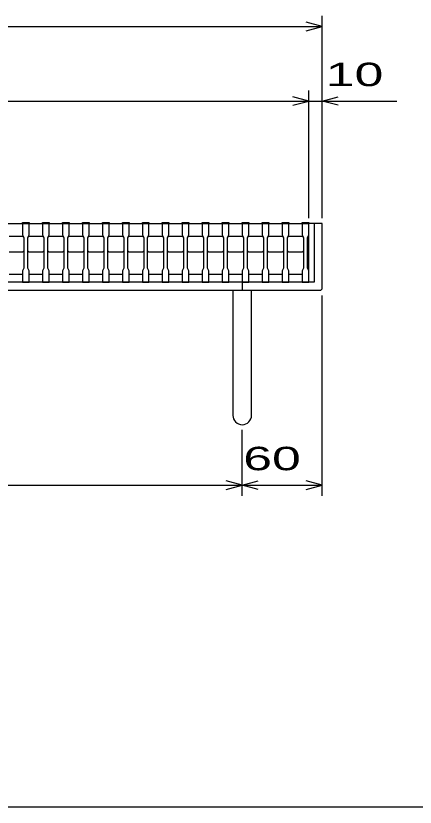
# Model space of a CAD drawing. Units: millimetres, scale not verified. Extents: x -1456 to 1385, y -1026 to 843.
# Drawn here: x -707 to -407, y -917 to -323 of the extents above; entities that cross this region are included whole.
import ezdxf
from ezdxf.enums import TextEntityAlignment as Align

# ---------------------------------------------------------------- set-up
doc = ezdxf.new("R2010")
doc.units = ezdxf.units.MM
doc.header["$LTSCALE"] = 8
for name, color, linetype, lineweight in [('0_2', 150, 'Continuous', 25), ('16', 3, 'Continuous', 25), ('19', 6, 'Continuous', 25), ('22', 4, 'Continuous', 25)]:
    doc.layers.add(name, color=color, linetype=linetype, lineweight=lineweight)
doc.styles.add('ベクトル', font='')
doc.styles.get('ベクトル').set_extended_font_data('ベクトル')

msp = doc.modelspace()

# ---------------------------------------------------------------- linework, layer by layer
at = {"layer": '0_2'}
msp.add_line((1384.8, -917.2), (-1383.2, -917.2), dxfattribs=at)
at = {"layer": '16'}
for p, q in [((-987, -479), (-487, -479)), ((-702, -479), (-702, -478.3)), ((-702, -478.3), (-697, -478.3)), ((-702, -479), (-702, -487.5)), ((-697, -479), (-702, -479)), ((-697, -478.3), (-697, -479)), ((-697, -487.5), (-697, -479)), ((-687, -479), (-687, -478.3)), ((-687, -478.3), (-682, -478.3)), ((-687, -479), (-687, -487.5)), ((-682, -479), (-687, -479)), ((-682, -478.3), (-682, -479)), ((-682, -487.5), (-682, -479)), ((-672, -479), (-672, -478.3)), ((-672, -478.3), (-667, -478.3)), ((-672, -479), (-672, -487.5)), ((-667, -479), (-672, -479)), ((-667, -478.3), (-667, -479)), ((-667, -487.5), (-667, -479)), ((-657, -479), (-657, -478.3)), ((-657, -478.3), (-652, -478.3)), ((-657, -479), (-657, -487.5)), ((-652, -479), (-657, -479)), ((-652, -478.3), (-652, -479)), ((-652, -487.5), (-652, -479)), ((-642, -479), (-642, -478.3)), ((-642, -478.3), (-637, -478.3)), ((-642, -479), (-642, -487.5)), ((-637, -479), (-642, -479)), ((-637, -478.3), (-637, -479)), ((-637, -487.5), (-637, -479)), ((-627, -479), (-627, -478.3)), ((-627, -478.3), (-622, -478.3)), ((-627, -479), (-627, -487.5)), ((-622, -479), (-627, -479)), ((-622, -478.3), (-622, -479)), ((-622, -487.5), (-622, -479)), ((-612, -479), (-612, -478.3)), ((-612, -478.3), (-607, -478.3)), ((-612, -479), (-612, -487.5)), ((-607, -479), (-612, -479)), ((-607, -478.3), (-607, -479)), ((-607, -487.5), (-607, -479)), ((-597, -479), (-597, -478.3)), ((-597, -478.3), (-592, -478.3)), ((-597, -479), (-597, -487.5)), ((-592, -479), (-597, -479)), ((-592, -478.3), (-592, -479)), ((-592, -487.5), (-592, -479)), ((-582, -479), (-582, -478.3)), ((-582, -478.3), (-577, -478.3)), ((-582, -479), (-582, -487.5)), ((-577, -479), (-582, -479)), ((-577, -478.3), (-577, -479)), ((-577, -487.5), (-577, -479)), ((-567, -479), (-567, -478.3)), ((-567, -478.3), (-562, -478.3)), ((-567, -479), (-567, -487.5)), ((-562, -479), (-567, -479)), ((-562, -478.3), (-562, -479)), ((-562, -487.5), (-562, -479)), ((-552, -479), (-552, -478.3)), ((-552, -478.3), (-547, -478.3)), ((-552, -479), (-552, -487.5)), ((-547, -479), (-552, -479)), ((-547, -478.3), (-547, -479)), ((-547, -487.5), (-547, -479)), ((-537, -479), (-537, -478.3)), ((-537, -478.3), (-532, -478.3)), ((-537, -479), (-537, -487.5)), ((-532, -479), (-537, -479)), ((-532, -478.3), (-532, -479)), ((-532, -487.5), (-532, -479)), ((-522, -479), (-522, -478.3)), ((-522, -478.3), (-517, -478.3)), ((-522, -479), (-522, -487.5)), ((-517, -479), (-522, -479)), ((-517, -478.3), (-517, -479)), ((-517, -487.5), (-517, -479)), ((-507, -479), (-507, -478.3)), ((-507, -478.3), (-502, -478.3)), ((-507, -479), (-507, -487.5)), ((-502, -479), (-507, -479)), ((-502, -478.3), (-502, -479)), ((-502, -487.5), (-502, -479)), ((-492, -479), (-492, -478.3)), ((-492, -478.3), (-487, -478.3)), ((-492, -479), (-492, -487.5)), ((-487, -479), (-492, -479)), ((-487, -478.3), (-487, -479)), ((-487, -487.5), (-487, -479)), ((-487, -517), (-487, -479)), ((-712, -488.5), (-702, -488.5)), ((-702, -487.5), (-701, -489.5)), ((-702, -488.5), (-701, -489.5)), ((-701, -489.5), (-701, -512.5)), ((-698, -489.5), (-697, -487.5)), ((-698, -489.5), (-697, -488.5)), ((-698, -512.5), (-698, -489.5)), ((-697, -488.5), (-687, -488.5)), ((-687, -487.5), (-686, -489.5)), ((-687, -488.5), (-686, -489.5)), ((-686, -489.5), (-686, -512.5)), ((-683, -489.5), (-682, -487.5)), ((-683, -489.5), (-682, -488.5)), ((-683, -512.5), (-683, -489.5)), ((-682, -488.5), (-672, -488.5)), ((-672, -487.5), (-671, -489.5)), ((-672, -488.5), (-671, -489.5)), ((-671, -489.5), (-671, -512.5)), ((-668, -489.5), (-667, -487.5)), ((-668, -489.5), (-667, -488.5)), ((-668, -512.5), (-668, -489.5)), ((-667, -488.5), (-657, -488.5)), ((-657, -487.5), (-656, -489.5)), ((-657, -488.5), (-656, -489.5)), ((-656, -489.5), (-656, -512.5)), ((-653, -489.5), (-652, -487.5)), ((-653, -489.5), (-652, -488.5)), ((-653, -512.5), (-653, -489.5)), ((-652, -488.5), (-642, -488.5)), ((-642, -487.5), (-641, -489.5)), ((-642, -488.5), (-641, -489.5)), ((-641, -489.5), (-641, -512.5)), ((-638, -489.5), (-637, -487.5)), ((-638, -489.5), (-637, -488.5)), ((-638, -512.5), (-638, -489.5)), ((-637, -488.5), (-627, -488.5)), ((-627, -487.5), (-626, -489.5)), ((-627, -488.5), (-626, -489.5)), ((-626, -489.5), (-626, -512.5)), ((-623, -489.5), (-622, -487.5)), ((-623, -489.5), (-622, -488.5)), ((-623, -512.5), (-623, -489.5)), ((-622, -488.5), (-612, -488.5)), ((-612, -487.5), (-611, -489.5)), ((-612, -488.5), (-611, -489.5)), ((-611, -489.5), (-611, -512.5)), ((-608, -489.5), (-607, -487.5)), ((-608, -489.5), (-607, -488.5)), ((-608, -512.5), (-608, -489.5)), ((-607, -488.5), (-597, -488.5)), ((-597, -487.5), (-596, -489.5)), ((-597, -488.5), (-596, -489.5)), ((-596, -489.5), (-596, -512.5)), ((-593, -489.5), (-592, -487.5)), ((-593, -489.5), (-592, -488.5)), ((-593, -512.5), (-593, -489.5)), ((-592, -488.5), (-582, -488.5)), ((-582, -487.5), (-581, -489.5)), ((-582, -488.5), (-581, -489.5)), ((-581, -489.5), (-581, -512.5)), ((-578, -489.5), (-577, -487.5)), ((-578, -489.5), (-577, -488.5)), ((-578, -512.5), (-578, -489.5)), ((-577, -488.5), (-567, -488.5)), ((-567, -487.5), (-566, -489.5)), ((-567, -488.5), (-566, -489.5)), ((-566, -489.5), (-566, -512.5)), ((-563, -489.5), (-562, -487.5)), ((-563, -489.5), (-562, -488.5)), ((-563, -512.5), (-563, -489.5)), ((-562, -488.5), (-552, -488.5)), ((-552, -487.5), (-551, -489.5)), ((-552, -488.5), (-551, -489.5)), ((-551, -489.5), (-551, -512.5)), ((-548, -489.5), (-547, -487.5)), ((-548, -489.5), (-547, -488.5)), ((-548, -512.5), (-548, -489.5)), ((-547, -488.5), (-537, -488.5)), ((-537, -487.5), (-536, -489.5)), ((-537, -488.5), (-536, -489.5)), ((-536, -489.5), (-536, -512.5)), ((-533, -489.5), (-532, -487.5)), ((-533, -489.5), (-532, -488.5)), ((-533, -512.5), (-533, -489.5)), ((-532, -488.5), (-522, -488.5)), ((-522, -487.5), (-521, -489.5)), ((-522, -488.5), (-521, -489.5)), ((-521, -489.5), (-521, -512.5)), ((-518, -489.5), (-517, -487.5)), ((-518, -489.5), (-517, -488.5)), ((-518, -512.5), (-518, -489.5)), ((-517, -488.5), (-507, -488.5)), ((-507, -487.5), (-506, -489.5)), ((-507, -488.5), (-506, -489.5)), ((-506, -489.5), (-506, -512.5)), ((-503, -489.5), (-502, -487.5)), ((-503, -489.5), (-502, -488.5)), ((-503, -512.5), (-503, -489.5)), ((-502, -488.5), (-492, -488.5)), ((-492, -487.5), (-491, -489.5)), ((-492, -488.5), (-491, -489.5)), ((-491, -489.5), (-491, -512.5)), ((-488, -489.5), (-487, -487.5)), ((-488, -512.5), (-488, -489.5)), ((-702, -500.5), (-712, -500.5)), ((-701, -499.5), (-702, -500.5)), ((-697, -500.5), (-698, -499.5)), ((-687, -500.5), (-697, -500.5)), ((-686, -499.5), (-687, -500.5)), ((-682, -500.5), (-683, -499.5)), ((-672, -500.5), (-682, -500.5)), ((-671, -499.5), (-672, -500.5)), ((-667, -500.5), (-668, -499.5)), ((-657, -500.5), (-667, -500.5)), ((-656, -499.5), (-657, -500.5)), ((-652, -500.5), (-653, -499.5)), ((-642, -500.5), (-652, -500.5)), ((-641, -499.5), (-642, -500.5)), ((-637, -500.5), (-638, -499.5)), ((-627, -500.5), (-637, -500.5)), ((-626, -499.5), (-627, -500.5)), ((-622, -500.5), (-623, -499.5)), ((-612, -500.5), (-622, -500.5)), ((-611, -499.5), (-612, -500.5)), ((-607, -500.5), (-608, -499.5)), ((-597, -500.5), (-607, -500.5)), ((-596, -499.5), (-597, -500.5)), ((-592, -500.5), (-593, -499.5)), ((-582, -500.5), (-592, -500.5)), ((-581, -499.5), (-582, -500.5)), ((-577, -500.5), (-578, -499.5)), ((-567, -500.5), (-577, -500.5)), ((-566, -499.5), (-567, -500.5)), ((-562, -500.5), (-563, -499.5)), ((-552, -500.5), (-562, -500.5)), ((-551, -499.5), (-552, -500.5)), ((-547, -500.5), (-548, -499.5)), ((-537, -500.5), (-547, -500.5)), ((-536, -499.5), (-537, -500.5)), ((-532, -500.5), (-533, -499.5)), ((-522, -500.5), (-532, -500.5)), ((-521, -499.5), (-522, -500.5)), ((-517, -500.5), (-518, -499.5)), ((-507, -500.5), (-517, -500.5)), ((-506, -499.5), (-507, -500.5)), ((-502, -500.5), (-503, -499.5)), ((-492, -500.5), (-502, -500.5)), ((-491, -499.5), (-492, -500.5)), ((-701, -512.5), (-702, -514.5)), ((-702, -514.5), (-702, -523)), ((-697, -514.5), (-698, -512.5)), ((-697, -523), (-697, -514.5)), ((-686, -512.5), (-687, -514.5)), ((-687, -514.5), (-687, -523)), ((-682, -514.5), (-683, -512.5)), ((-682, -523), (-682, -514.5)), ((-671, -512.5), (-672, -514.5)), ((-672, -514.5), (-672, -523)), ((-667, -514.5), (-668, -512.5)), ((-667, -523), (-667, -514.5)), ((-656, -512.5), (-657, -514.5)), ((-657, -514.5), (-657, -523)), ((-652, -514.5), (-653, -512.5)), ((-652, -523), (-652, -514.5)), ((-641, -512.5), (-642, -514.5)), ((-642, -514.5), (-642, -523)), ((-637, -514.5), (-638, -512.5)), ((-637, -523), (-637, -514.5)), ((-626, -512.5), (-627, -514.5)), ((-627, -514.5), (-627, -523)), ((-622, -514.5), (-623, -512.5)), ((-622, -523), (-622, -514.5)), ((-611, -512.5), (-612, -514.5)), ((-612, -514.5), (-612, -523)), ((-607, -514.5), (-608, -512.5)), ((-607, -523), (-607, -514.5)), ((-596, -512.5), (-597, -514.5)), ((-597, -514.5), (-597, -523)), ((-592, -514.5), (-593, -512.5)), ((-592, -523), (-592, -514.5)), ((-581, -512.5), (-582, -514.5)), ((-582, -514.5), (-582, -523)), ((-577, -514.5), (-578, -512.5)), ((-577, -523), (-577, -514.5)), ((-566, -512.5), (-567, -514.5)), ((-567, -514.5), (-567, -523)), ((-562, -514.5), (-563, -512.5)), ((-562, -523), (-562, -514.5)), ((-551, -512.5), (-552, -514.5)), ((-552, -514.5), (-552, -523)), ((-547, -514.5), (-548, -512.5)), ((-547, -523), (-547, -514.5)), ((-536, -512.5), (-537, -514.5)), ((-537, -514.5), (-537, -523)), ((-532, -514.5), (-533, -512.5)), ((-532, -523), (-532, -514.5)), ((-521, -512.5), (-522, -514.5)), ((-522, -514.5), (-522, -523)), ((-517, -514.5), (-518, -512.5)), ((-517, -523), (-517, -514.5)), ((-506, -512.5), (-507, -514.5)), ((-507, -514.5), (-507, -523)), ((-502, -514.5), (-503, -512.5)), ((-502, -523), (-502, -514.5)), ((-491, -512.5), (-492, -514.5)), ((-492, -514.5), (-492, -523)), ((-487, -514.5), (-488, -512.5)), ((-487, -523), (-487, -514.5)), ((-712, -517), (-702, -517)), ((-697, -517), (-687, -517)), ((-682, -517), (-672, -517)), ((-667, -517), (-657, -517)), ((-652, -517), (-642, -517)), ((-637, -517), (-627, -517)), ((-622, -517), (-612, -517)), ((-607, -517), (-597, -517)), ((-592, -517), (-582, -517)), ((-577, -517), (-567, -517)), ((-562, -517), (-552, -517)), ((-547, -517), (-537, -517)), ((-532, -517), (-522, -517)), ((-517, -517), (-507, -517)), ((-502, -517), (-492, -517)), ((-702, -523), (-697, -523)), ((-687, -523), (-682, -523)), ((-672, -523), (-667, -523)), ((-657, -523), (-652, -523)), ((-642, -523), (-637, -523)), ((-627, -523), (-622, -523)), ((-612, -523), (-607, -523)), ((-597, -523), (-592, -523)), ((-582, -523), (-577, -523)), ((-567, -523), (-562, -523)), ((-552, -523), (-547, -523)), ((-537, -523), (-532, -523)), ((-522, -523), (-517, -523)), ((-507, -523), (-502, -523)), ((-492, -523), (-487, -523))]:
    msp.add_line(p, q, dxfattribs=at)
at = {"layer": '19'}
for p, q in [((-477, -479), (-487, -479)), ((-483, -479), (-483, -523)), ((-477, -528), (-477, -479)), ((-483, -523), (-991, -523)), ((-537, -523), (-537, -529)), ((-478, -529), (-477, -528)), ((-996, -529), (-478, -529)), ((-544, -529), (-544, -623)), ((-530, -623), (-530, -529))]:
    msp.add_line(p, q, dxfattribs=at)
msp.add_arc((-537, -623), 7, 180, 0, dxfattribs=at)
at = {"layer": '22'}
for p, q in [((-477, -475), (-477, -323)), ((-997, -331), (-477, -331)), ((-477, -331), (-489, -327.8)), ((-489, -334.2), (-477, -331)), ((-487, -475), (-487, -379)), ((-477, -475), (-477, -379)), ((-487, -387), (-499, -383.8)), ((-477, -387), (-465, -383.8)), ((-987, -387), (-487, -387)), ((-499, -390.2), (-487, -387)), ((-487, -387), (-477, -387)), ((-465, -390.2), (-477, -387)), ((-477, -387), (-421, -387)), ((-477, -683.4), (-477, -533)), ((-537, -683.4), (-537, -633.8)), ((-937, -675.4), (-537, -675.4)), ((-537, -675.4), (-549, -672.2)), ((-549, -678.6), (-537, -675.4)), ((-537, -675.4), (-525, -672.2)), ((-525, -678.6), (-537, -675.4)), ((-537, -675.4), (-477, -675.4)), ((-477, -675.4), (-489, -672.2)), ((-489, -678.6), (-477, -675.4))]:
    msp.add_line(p, q, dxfattribs=at)

# ---------------------------------------------------------------- texts
at = {"layer": '22', "color": 2, "style": 'ベクトル', "width": 1.65}
for s, p in [(' 10 ', (-485, -367)), (' 60 ', (-547, -655.4))]:
    msp.add_text(s, height=17.6, dxfattribs=at).set_placement(p, align=Align.MIDDLE_LEFT)

doc.saveas('drawing.dxf')
